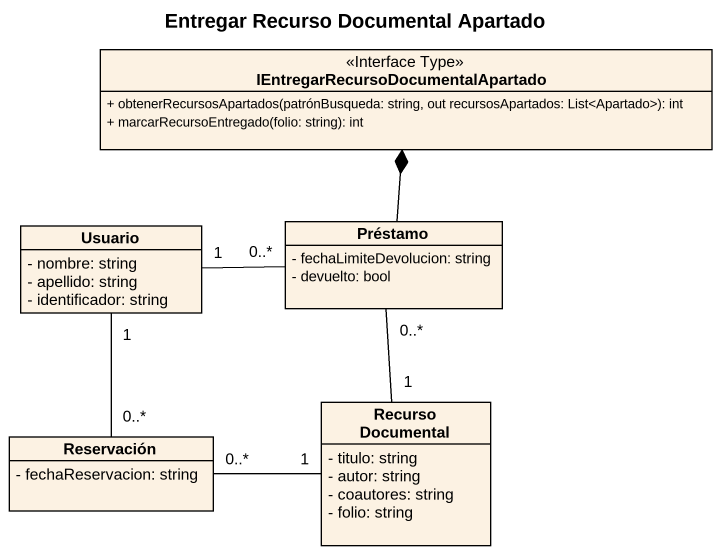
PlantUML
@startuml
title Entregar Recurso Documental Apartado
hide circle
hide empty members
skinparam classAttributeIconSize 0
class "IEntregarRecursoDocumentalApartado" as IEntregarRecursoDocumentalAp <<Interface Type>> {
  + obtenerRecursosApartados(patrónBusqueda: string, out recursosApartados: List<Apartado>): int
  + marcarRecursoEntregado(folio: string): int
}
class Usuario {
  - nombre: string
  - apellido: string
  - identificador: string
}
class Préstamo {
  - fechaLimiteDevolucion: string
  - devuelto: bool
}
class "Recurso Documental" as Recurso_Documental {
  - titulo: string
  - autor: string
  - coautores: string
  - folio: string
}
class Reservación {
  - fechaReservacion: string
}
Usuario "1" -- "0..*" Reservación
Préstamo -up-* IEntregarRecursoDocumentalAp
Préstamo "0..*" -left- "1" Usuario
Recurso_Documental "1" -up- "0..*" Préstamo
Recurso_Documental "1" -left- "0..*" Reservación
@enduml
